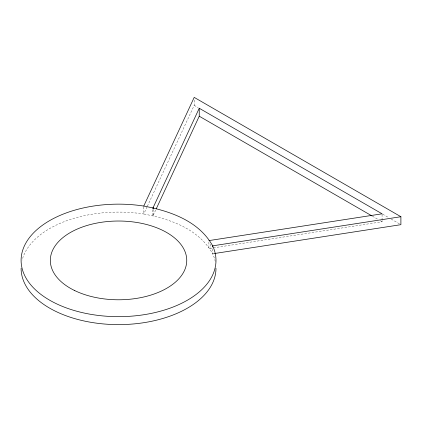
<?xml version="1.0" encoding="UTF-8"?>
<svg xmlns="http://www.w3.org/2000/svg" width="422" height="422" viewBox="0 0 422 422"><rect width="100%" height="100%" fill="white"/><g stroke="black" fill="none" stroke-linecap="round" stroke-linejoin="round"><path stroke-width="0.32" stroke-dasharray="2.11 1.58" d="M147.083 206.854L143.76 214.017A97.44 56.258 0 0 0 22.166 260.058M147.362 206.258L194.199 105.342L194.199 99.223M155.671 210.093L152.838 216.191L152.838 208.236M382.074 220.542L382.074 221.766L208.901 248.558L208.901 241.215M213.965 253.596L212.662 253.801C198.873 228.94 170.129 218.992 143.76 214.017L143.76 206.063M194.199 105.342L198.198 107.647M382.627 214.128L388.91 217.757M391.194 219.076L400.33 224.351M372.394 216.175L378.091 219.466M380.37 220.78L382.074 221.766M382.074 214.423L382.074 219.931M212.662 248.901L212.662 253.801A97.44 56.258 0 0 1 215.22 261.334M210.14 244.08L210.14 248.363M153.17 209.354L153.17 215.473"/><path stroke-width="0.63" d="M400.9 216.723L212.662 245.841A97.44 56.258 0 0 1 127.033 316.447A97.44 56.258 0 0 1 21.469 255.5A97.44 56.258 0 0 1 143.76 206.063L194.199 97.382L400.9 216.723L400.9 224.678L213.965 253.596M152.838 208.236L199.242 108.254L382.074 213.812L208.901 240.603M156.224 208.895L199.242 116.208L199.242 108.254M143.76 206.063C170.129 211.032 198.873 220.98 212.662 245.841L212.662 247.065M199.242 116.208L371.824 215.848M153.17 207.518L153.17 208.742M215.98 268.36A97.44 56.258 0 0 1 118.54 324.618A97.44 56.258 0 0 1 21.1 268.36M74.356 290.405A68.206 39.378 0 0 0 185.633 267.495A68.206 39.378 0 0 0 95.63 223.312A68.206 39.378 0 0 0 74.356 290.405"/></g></svg>
